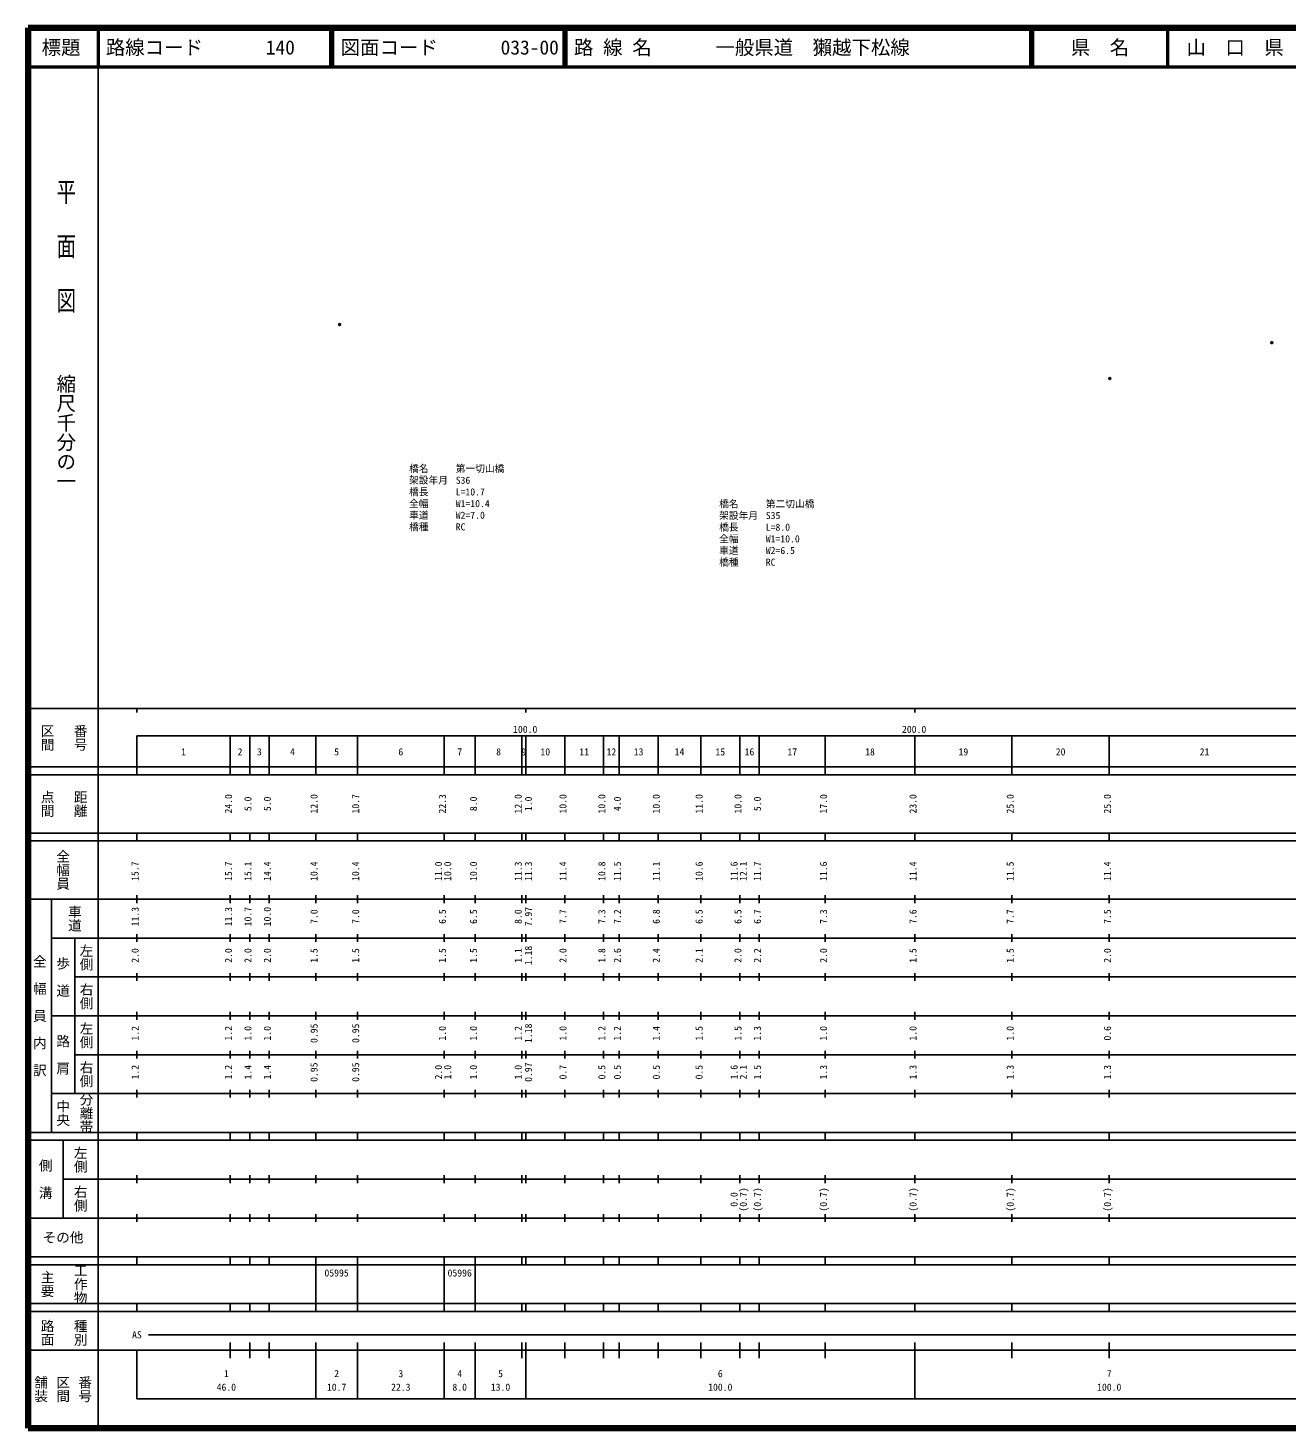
# Model space of a CAD drawing. Units: millimetres on the paper, with parts at other scales. Extents: x 40 to 680, y 20 to 380.
# Drawn here: x 40 to 363.7, y 20 to 380 of the extents above; entities that cross this region are included whole.
import ezdxf
from ezdxf.enums import TextEntityAlignment as Align

# ---------------------------------------------------------------- set-up
doc = ezdxf.new("R2010")
doc.units = ezdxf.units.MM
doc.header["$PDMODE"] = 32
doc.header["$PDSIZE"] = 0.5
for name, color, linetype in [('M-OTRS', 6, 'Continuous'), ('M-STR-HTXT', 7, 'Continuous'), ('M-TTL-TXT', 7, 'Continuous')]:
    doc.layers.add(name, color=color, linetype=linetype)
for name, color, linetype, lineweight in [('M-TTL', 2, 'Continuous', 140), ('M-TTL-BAND', 7, 'Continuous', 25), ('M-TTL-LINE', 7, 'Continuous', 50)]:
    doc.layers.add(name, color=color, linetype=linetype, lineweight=lineweight)
doc.styles.add('@ＭＳ ゴシック', font='')
doc.styles.add('ＭＳ ゴシック', font='')
doc.styles.get('@ＭＳ ゴシック').set_extended_font_data('@MS Gothic')
doc.styles.get('ＭＳ ゴシック').set_extended_font_data('MS Gothic')

msp = doc.modelspace()

# ---------------------------------------------------------------- linework, layer by layer
at = {"layer": 'M-OTRS'}
for p in [(120.134, 303.725), (359.797, 299.088), (318.126, 289.838)]:
    msp.add_point(p, dxfattribs=at)
at = {"layer": 'M-TTL'}
for p, q in [((40, 380), (40, 20)), ((680, 380), (40, 380)), ((40, 20), (680, 20))]:
    msp.add_line(p, q, dxfattribs=at)
at = {"layer": 'M-TTL-BAND'}
for p, q in [((58, 370), (58, 20)), ((40, 205), (579, 205)), ((68, 205), (68, 204)), ((168, 205), (168, 204)), ((268, 205), (268, 204)), ((68, 198), (579, 198)), ((68, 198), (68, 188)), ((92, 188), (92, 198)), ((97, 188), (97, 198)), ((102, 188), (102, 198)), ((114, 188), (114, 198)), ((124.7, 188), (124.7, 198)), ((147, 188), (147, 198)), ((155, 188), (155, 198)), ((167, 188), (167, 198)), ((168, 188), (168, 198)), ((178, 188), (178, 198)), ((188, 188), (188, 198)), ((192, 188), (192, 198)), ((202, 188), (202, 198)), ((213, 188), (213, 198)), ((223, 188), (223, 198)), ((228, 188), (228, 198)), ((245, 188), (245, 198)), ((268, 188), (268, 198)), ((293, 188), (293, 198)), ((318, 188), (318, 198)), ((40, 190), (579, 190)), ((40, 188), (579, 188)), ((40, 173), (579, 173)), ((68, 171), (68, 173)), ((92, 171), (92, 173)), ((97, 171), (97, 173)), ((102, 171), (102, 173)), ((114, 171), (114, 173)), ((124.7, 171), (124.7, 173)), ((147, 171), (147, 173)), ((155, 171), (155, 173)), ((167, 171), (167, 173)), ((168, 171), (168, 173)), ((178, 171), (178, 173)), ((188, 171), (188, 173)), ((192, 171), (192, 173)), ((202, 171), (202, 173)), ((213, 171), (213, 173)), ((223, 171), (223, 173)), ((228, 171), (228, 173)), ((245, 171), (245, 173)), ((268, 171), (268, 173)), ((293, 171), (293, 173)), ((318, 171), (318, 173)), ((40, 171), (579, 171)), ((40, 156), (579, 156)), ((46, 96), (46, 156)), ((68, 155), (68, 157)), ((92, 155), (92, 157)), ((97, 155), (97, 157)), ((102, 155), (102, 157)), ((114, 155), (114, 157)), ((124.7, 155), (124.7, 157)), ((147, 155), (147, 157)), ((155, 155), (155, 157)), ((167, 155), (167, 157)), ((168, 155), (168, 157)), ((178, 155), (178, 157)), ((188, 155), (188, 157)), ((192, 155), (192, 157)), ((202, 155), (202, 157)), ((213, 155), (213, 157)), ((223, 155), (223, 157)), ((228, 155), (228, 157)), ((245, 155), (245, 157)), ((268, 155), (268, 157)), ((293, 155), (293, 157)), ((318, 155), (318, 157)), ((46, 146), (579, 146)), ((52, 146), (52, 106)), ((68, 145), (68, 147)), ((92, 145), (92, 147)), ((97, 145), (97, 147)), ((102, 145), (102, 147)), ((114, 145), (114, 147)), ((124.7, 145), (124.7, 147)), ((147, 145), (147, 147)), ((155, 145), (155, 147)), ((167, 145), (167, 147)), ((168, 145), (168, 147)), ((178, 145), (178, 147)), ((188, 145), (188, 147)), ((192, 145), (192, 147)), ((202, 145), (202, 147)), ((213, 145), (213, 147)), ((223, 145), (223, 147)), ((228, 145), (228, 147)), ((245, 145), (245, 147)), ((268, 145), (268, 147)), ((293, 145), (293, 147)), ((318, 145), (318, 147)), ((68, 135), (68, 137)), ((92, 135), (92, 137)), ((97, 135), (97, 137)), ((102, 135), (102, 137)), ((114, 135), (114, 137)), ((124.7, 135), (124.7, 137)), ((147, 135), (147, 137)), ((155, 135), (155, 137)), ((167, 135), (167, 137)), ((168, 135), (168, 137)), ((178, 135), (178, 137)), ((188, 135), (188, 137)), ((192, 135), (192, 137)), ((202, 135), (202, 137)), ((213, 135), (213, 137)), ((223, 135), (223, 137)), ((228, 135), (228, 137)), ((245, 135), (245, 137)), ((268, 135), (268, 137)), ((293, 135), (293, 137)), ((318, 135), (318, 137)), ((52, 136), (579, 136)), ((46, 126), (579, 126)), ((68, 125), (68, 127)), ((92, 125), (92, 127)), ((97, 125), (97, 127)), ((102, 125), (102, 127)), ((114, 125), (114, 127)), ((124.7, 125), (124.7, 127)), ((147, 125), (147, 127)), ((155, 125), (155, 127)), ((167, 125), (167, 127)), ((168, 125), (168, 127)), ((178, 125), (178, 127)), ((188, 125), (188, 127)), ((192, 125), (192, 127)), ((202, 125), (202, 127)), ((213, 125), (213, 127)), ((223, 125), (223, 127)), ((228, 125), (228, 127)), ((245, 125), (245, 127)), ((268, 125), (268, 127)), ((293, 125), (293, 127)), ((318, 125), (318, 127)), ((52, 116), (579, 116)), ((68, 115), (68, 117)), ((92, 115), (92, 117)), ((97, 115), (97, 117)), ((102, 115), (102, 117)), ((114, 115), (114, 117)), ((124.7, 115), (124.7, 117)), ((147, 115), (147, 117)), ((155, 115), (155, 117)), ((167, 115), (167, 117)), ((168, 115), (168, 117)), ((178, 115), (178, 117)), ((188, 115), (188, 117)), ((192, 115), (192, 117)), ((202, 115), (202, 117)), ((213, 115), (213, 117)), ((223, 115), (223, 117)), ((228, 115), (228, 117)), ((245, 115), (245, 117)), ((268, 115), (268, 117)), ((293, 115), (293, 117)), ((318, 115), (318, 117)), ((46, 106), (579, 106)), ((68, 105), (68, 107)), ((92, 105), (92, 107)), ((97, 105), (97, 107)), ((102, 105), (102, 107)), ((114, 105), (114, 107)), ((124.7, 105), (124.7, 107)), ((147, 105), (147, 107)), ((155, 105), (155, 107)), ((167, 105), (167, 107)), ((168, 105), (168, 107)), ((178, 105), (178, 107)), ((188, 105), (188, 107)), ((192, 105), (192, 107)), ((202, 105), (202, 107)), ((213, 105), (213, 107)), ((223, 105), (223, 107)), ((228, 105), (228, 107)), ((245, 105), (245, 107)), ((268, 105), (268, 107)), ((293, 105), (293, 107)), ((318, 105), (318, 107)), ((40, 96), (579, 96)), ((40, 94), (579, 94)), ((49, 94), (49, 74)), ((68, 94), (68, 96)), ((92, 94), (92, 96)), ((97, 94), (97, 96)), ((102, 94), (102, 96)), ((114, 94), (114, 96)), ((124.7, 94), (124.7, 96)), ((147, 94), (147, 96)), ((155, 94), (155, 96)), ((167, 94), (167, 96)), ((168, 94), (168, 96)), ((178, 94), (178, 96)), ((188, 94), (188, 96)), ((192, 94), (192, 96)), ((202, 94), (202, 96)), ((213, 94), (213, 96)), ((223, 94), (223, 96)), ((228, 94), (228, 96)), ((245, 94), (245, 96)), ((268, 94), (268, 96)), ((293, 94), (293, 96)), ((318, 94), (318, 96)), ((49, 84), (579, 84)), ((68, 83), (68, 85)), ((92, 83), (92, 85)), ((97, 83), (97, 85)), ((102, 83), (102, 85)), ((114, 83), (114, 85)), ((124.7, 83), (124.7, 85)), ((147, 83), (147, 85)), ((155, 83), (155, 85)), ((167, 83), (167, 85)), ((168, 83), (168, 85)), ((178, 83), (178, 85)), ((188, 83), (188, 85)), ((192, 83), (192, 85)), ((202, 83), (202, 85)), ((213, 83), (213, 85)), ((223, 83), (223, 85)), ((228, 83), (228, 85)), ((245, 83), (245, 85)), ((268, 83), (268, 85)), ((293, 83), (293, 85)), ((318, 83), (318, 85)), ((40, 74), (579, 74)), ((68, 73), (68, 75)), ((92, 73), (92, 75)), ((97, 73), (97, 75)), ((102, 73), (102, 75)), ((114, 73), (114, 75)), ((124.7, 73), (124.7, 75)), ((147, 73), (147, 75)), ((155, 73), (155, 75)), ((167, 73), (167, 75)), ((168, 73), (168, 75)), ((178, 73), (178, 75)), ((188, 73), (188, 75)), ((192, 73), (192, 75)), ((202, 73), (202, 75)), ((213, 73), (213, 75)), ((223, 73), (223, 75)), ((228, 73), (228, 75)), ((245, 73), (245, 75)), ((268, 73), (268, 75)), ((293, 73), (293, 75)), ((318, 73), (318, 75)), ((40, 64), (579, 64)), ((40, 62), (579, 62)), ((68, 62), (68, 64)), ((92, 62), (92, 64)), ((97, 62), (97, 64)), ((102, 62), (102, 64)), ((114, 62), (114, 64)), ((114, 52), (114, 62)), ((124.7, 62), (124.7, 64)), ((124.7, 52), (124.7, 62)), ((147, 62), (147, 64)), ((147, 52), (147, 62)), ((155, 62), (155, 64)), ((155, 52), (155, 62)), ((167, 62), (167, 64)), ((168, 62), (168, 64)), ((178, 62), (178, 64)), ((188, 62), (188, 64)), ((192, 62), (192, 64)), ((202, 62), (202, 64)), ((213, 62), (213, 64)), ((223, 62), (223, 64)), ((228, 62), (228, 64)), ((245, 62), (245, 64)), ((268, 62), (268, 64)), ((293, 62), (293, 64)), ((318, 62), (318, 64)), ((40, 52), (579, 52)), ((68, 50), (68, 52)), ((92, 50), (92, 52)), ((97, 50), (97, 52)), ((102, 50), (102, 52)), ((114, 50), (114, 52)), ((124.7, 50), (124.7, 52)), ((147, 50), (147, 52)), ((155, 50), (155, 52)), ((167, 50), (167, 52)), ((168, 50), (168, 52)), ((178, 50), (178, 52)), ((188, 50), (188, 52)), ((192, 50), (192, 52)), ((202, 50), (202, 52)), ((213, 50), (213, 52)), ((223, 50), (223, 52)), ((228, 50), (228, 52)), ((245, 50), (245, 52)), ((268, 50), (268, 52)), ((293, 50), (293, 52)), ((318, 50), (318, 52)), ((40, 50), (579, 50)), ((71, 44), (465, 44)), ((40, 40), (579, 40)), ((68, 40), (68, 27.5)), ((92, 38), (92, 42)), ((97, 38), (97, 42)), ((102, 38), (102, 42)), ((114, 27.5), (114, 42)), ((124.7, 27.5), (124.7, 42)), ((147, 27.5), (147, 42)), ((155, 27.5), (155, 42)), ((167, 38), (167, 42)), ((168, 27.5), (168, 42)), ((178, 38), (178, 42)), ((188, 38), (188, 42)), ((192, 38), (192, 42)), ((202, 38), (202, 42)), ((213, 38), (213, 42)), ((223, 38), (223, 42)), ((228, 38), (228, 42)), ((245, 38), (245, 42)), ((268, 27.5), (268, 42)), ((293, 38), (293, 42)), ((318, 38), (318, 42)), ((68, 27.5), (579, 27.5))]:
    msp.add_line(p, q, dxfattribs=at)
at = {"layer": 'M-TTL-LINE'}
for p, q in [((58, 380), (58, 370)), ((117.75, 380), (117.75, 370)), ((118.25, 380), (118.25, 370)), ((177.75, 380), (177.75, 370)), ((178.25, 380), (178.25, 370)), ((297.75, 380), (297.75, 370)), ((298.25, 380), (298.25, 370)), ((333, 380), (333, 370)), ((40, 370), (680, 370))]:
    msp.add_line(p, q, dxfattribs=at)

# ---------------------------------------------------------------- texts
at = {"layer": 'M-STR-HTXT', "style": 'ＭＳ ゴシック'}
for s, p in [('橋名', (137.98, 265.249)), ('第一切山橋', (149.98, 265.249)), ('架設年月', (137.98, 262.249)), ('S36', (149.98, 262.249)), ('橋長', (137.98, 259.249)), ('L=10.7', (149.98, 259.249)), ('全幅', (137.98, 256.249)), ('車道', (137.98, 253.249)), ('W1=10.4', (149.98, 256.249)), ('W2=7.0', (149.98, 253.249)), ('橋名', (217.703, 256.177)), ('架設年月', (217.703, 253.177)), ('第二切山橋', (229.703, 256.177)), ('橋種', (137.98, 250.249)), ('RC', (149.98, 250.249)), ('橋長', (217.703, 250.177)), ('S35', (229.703, 253.177)), ('L=8.0', (229.703, 250.177)), ('全幅', (217.703, 247.177)), ('W1=10.0', (229.703, 247.177)), ('車道', (217.703, 244.177)), ('W2=6.5', (229.703, 244.177)), ('橋種', (217.703, 241.177)), ('RC', (229.703, 241.177))]:
    msp.add_text(s, height=1.833, dxfattribs=at).set_placement(p, align=Align.BOTTOM_LEFT)
at = {"layer": 'M-TTL-BAND', "style": '@ＭＳ ゴシック', "width": 1.4}
msp.add_text('平  面  図', height=3.666, rotation=270, dxfattribs=at).set_placement((49.777, 306.475), align=Align.MIDDLE_RIGHT)
at = {"layer": 'M-TTL-BAND', "style": '@ＭＳ ゴシック'}
msp.add_text('縮尺千分の一', height=3.666, rotation=270, dxfattribs=at).set_placement((49.777, 261.03), align=Align.MIDDLE_RIGHT)
for s, p in [('区間', (45, 197.5)), ('番号', (53.5, 197.5)), ('点間', (45, 180.5)), ('距離', (53.5, 180.5)), ('全幅員', (49, 163.5)), ('車道', (52, 151)), ('左側', (55, 141)), ('全\u3000幅\u3000員\u3000内\u3000訳', (43, 126)), ('歩\u3000道', (49, 136)), ('右側', (55, 131)), ('左側', (55, 121)), ('路\u3000肩', (49, 116)), ('右側', (55, 111)), ('分離帯', (55, 101)), ('中央', (49, 101)), ('左側', (53.5, 89)), ('側\u3000溝', (44.5, 84)), ('右側', (53.5, 79)), ('工作物', (53.5, 57)), ('主要', (45, 57)), ('路面', (45, 44.5)), ('種別', (53.5, 44.5)), ('舗装', (43.333, 30)), ('区間', (49, 30)), ('番号', (54.667, 30))]:
    msp.add_text(s, height=2.566, rotation=270, dxfattribs=at).set_placement(p, align=Align.MIDDLE_CENTER)
at = {"layer": 'M-TTL-BAND', "style": 'ＭＳ ゴシック'}
for s, p in [('100.0', (167.844, 198.195)), ('200.0', (267.844, 198.195)), ('1', (80, 192.405)), ('2', (94.5, 192.405)), ('3', (99.5, 192.405)), ('4', (108, 192.405)), ('5', (119.35, 192.405)), ('6', (135.85, 192.405)), ('7', (151, 192.405)), ('8', (161, 192.405)), ('9', (167.5, 192.405)), ('10', (173, 192.405)), ('11', (183, 192.405)), ('12', (190, 192.405)), ('13', (197, 192.405)), ('14', (207.5, 192.405)), ('15', (218, 192.405)), ('16', (225.5, 192.405)), ('17', (236.5, 192.405)), ('18', (256.5, 192.405)), ('19', (280.5, 192.405)), ('20', (305.5, 192.405)), ('21', (342.5, 192.405)), ('AS', (68, 42.5)), ('1', (91, 32.523)), ('2', (119.35, 32.523)), ('3', (135.85, 32.523)), ('4', (151, 32.523)), ('5', (161.5, 32.523)), ('6', (218, 32.523)), ('7', (318, 32.523)), ('46.0', (91, 29.033)), ('10.7', (119.35, 29.033)), ('22.3', (135.85, 29.033)), ('8.0', (151, 29.033)), ('13.0', (161.5, 29.033)), ('100.0', (218, 29.033)), ('100.0', (318, 29.033))]:
    msp.add_text(s, height=1.833, dxfattribs=at).set_placement(p, align=Align.BOTTOM_CENTER)
for s, p in [('24.0', (93, 180.5)), ('5.0', (98, 180.5)), ('5.0', (103, 180.5)), ('12.0', (115, 180.5)), ('10.7', (125.7, 180.5)), ('22.3', (148, 180.5)), ('8.0', (156, 180.5)), ('12.0', (167.502, 180.5)), ('1.0', (170.128, 180.5)), ('10.0', (179, 180.5)), ('10.0', (189, 180.5)), ('4.0', (193, 180.5)), ('10.0', (203, 180.5)), ('11.0', (214, 180.5)), ('10.0', (224, 180.5)), ('5.0', (229, 180.5)), ('17.0', (246, 180.5)), ('23.0', (269, 180.5)), ('25.0', (294, 180.5)), ('25.0', (319, 180.5)), ('15.7', (69, 163.174)), ('15.7', (93, 163.174)), ('15.1', (98, 163.174)), ('14.4', (103, 163.174)), ('10.4', (115, 163.174)), ('10.4', (125.7, 163.174)), ('11.0', (147, 163.174)), ('10.0', (149.37, 163.174)), ('10.0', (156, 163.174)), ('11.3', (167.502, 163.174)), ('11.3', (170.128, 163.174)), ('11.4', (179, 163.174)), ('10.8', (189, 163.174)), ('11.5', (193, 163.174)), ('11.1', (203, 163.174)), ('10.6', (214, 163.174)), ('11.6', (223, 163.174)), ('12.1', (225.37, 163.174)), ('11.7', (229, 163.174)), ('11.6', (246, 163.174)), ('11.4', (269, 163.174)), ('11.5', (294, 163.174)), ('11.4', (319, 163.174)), ('11.3', (69, 151.5)), ('11.3', (93, 151.5)), ('10.7', (98, 151.5)), ('10.0', (103, 151.5)), ('7.0', (115, 151.5)), ('7.0', (125.7, 151.5)), ('6.5', (148, 151.5)), ('6.5', (156, 151.5)), ('8.0', (167.502, 151.5)), ('7.97', (170.128, 151.5)), ('7.7', (179, 151.5)), ('7.3', (189, 151.5)), ('7.2', (193, 151.5)), ('6.8', (203, 151.5)), ('6.5', (214, 151.5)), ('6.5', (224, 151.5)), ('6.7', (229, 151.5)), ('7.3', (246, 151.5)), ('7.6', (269, 151.5)), ('7.7', (294, 151.5)), ('7.5', (319, 151.5)), ('2.0', (69, 141.5)), ('2.0', (93, 141.5)), ('2.0', (98, 141.5)), ('2.0', (103, 141.5)), ('1.5', (115, 141.5)), ('1.5', (125.7, 141.5)), ('1.5', (148, 141.5)), ('1.5', (156, 141.5)), ('1.1', (167.502, 141.5)), ('1.18', (170.128, 141.5)), ('2.0', (179, 141.5)), ('1.8', (189, 141.5)), ('2.6', (193, 141.5)), ('2.4', (203, 141.5)), ('2.1', (214, 141.5)), ('2.0', (224, 141.5)), ('2.2', (229, 141.5)), ('2.0', (246, 141.5)), ('1.5', (269, 141.5)), ('1.5', (294, 141.5)), ('2.0', (319, 141.5)), ('1.2', (69, 121.5)), ('1.2', (93, 121.5)), ('1.0', (98, 121.5)), ('1.0', (103, 121.5)), ('0.95', (115, 121.5)), ('0.95', (125.7, 121.5)), ('1.0', (148, 121.5)), ('1.0', (156, 121.5)), ('1.2', (167.502, 121.5)), ('1.18', (170.128, 121.5)), ('1.0', (179, 121.5)), ('1.2', (189, 121.5)), ('1.2', (193, 121.5)), ('1.4', (203, 121.5)), ('1.5', (214, 121.5)), ('1.5', (224, 121.5)), ('1.3', (229, 121.5)), ('1.0', (246, 121.5)), ('1.0', (269, 121.5)), ('1.0', (294, 121.5)), ('0.6', (319, 121.5)), ('1.2', (69, 111.5)), ('1.2', (93, 111.5)), ('1.4', (98, 111.5)), ('1.4', (103, 111.5)), ('0.95', (115, 111.5)), ('0.95', (125.7, 111.5)), ('2.0', (147, 111.5)), ('1.0', (149.37, 111.5)), ('1.0', (156, 111.5)), ('1.0', (167.502, 111.5)), ('0.97', (170.128, 111.5)), ('0.7', (179, 111.5)), ('0.5', (189, 111.5)), ('0.5', (193, 111.5)), ('0.5', (203, 111.5)), ('0.5', (214, 111.5)), ('1.6', (223, 111.5)), ('2.1', (225.37, 111.5)), ('1.5', (229, 111.5)), ('1.3', (246, 111.5)), ('1.3', (269, 111.5)), ('1.3', (294, 111.5)), ('1.3', (319, 111.5)), ('0.0', (223, 78.764)), ('(0.7)', (225.37, 78.764)), ('(0.7)', (229, 78.764)), ('(0.7)', (246, 78.764)), ('(0.7)', (269, 78.764)), ('(0.7)', (294, 78.764)), ('(0.7)', (319, 78.764))]:
    msp.add_text(s, height=1.833, rotation=90, dxfattribs=at).set_placement(p, align=Align.BOTTOM_CENTER)
msp.add_text('その他', height=2.566, dxfattribs=at).set_placement((49, 69), align=Align.MIDDLE_CENTER)
for s, p in [('05995', (116.225, 58.405)), ('05996', (147.875, 58.405))]:
    msp.add_text(s, height=1.833, dxfattribs=at).set_placement(p, align=Align.BOTTOM_LEFT)
at = {"layer": 'M-TTL-TXT', "style": 'ＭＳ ゴシック'}
for s, p in [('標題', (48.5, 375)), ('県\u3000名', (315.625, 375)), ('山\u3000口\u3000県', (350.375, 375))]:
    msp.add_text(s, height=3.666, dxfattribs=at).set_placement(p, align=Align.MIDDLE_CENTER)
for s, p in [('路線コード', (60, 375)), ('140', (101.142, 375)), ('図面コード', (120.38, 375)), ('033-00', (161.521, 375)), ('路 線 名', (180.38, 375)), ('一般県道\u3000獺越下松線', (216.734, 375))]:
    msp.add_text(s, height=3.666, dxfattribs=at).set_placement(p, align=Align.MIDDLE_LEFT)

doc.saveas('drawing.dxf')
